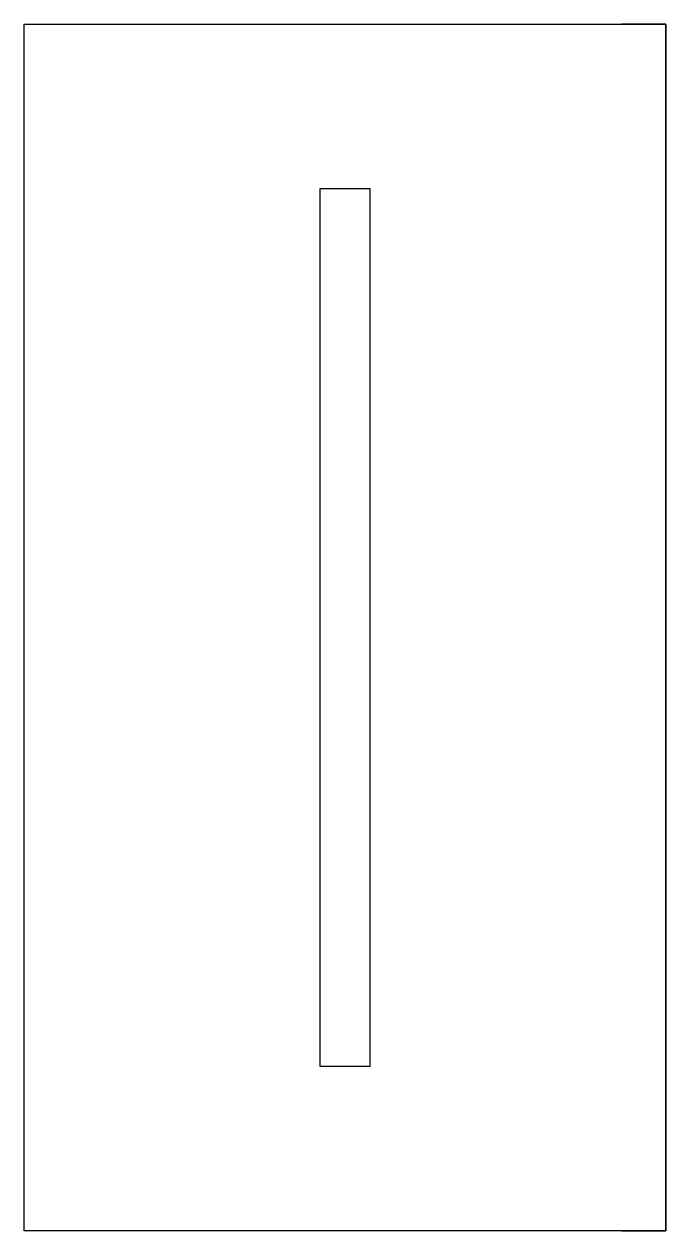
# Model space of a CAD drawing. Header units: inches. Extents: x -1.7 to 1.22, y 0.2 to 5.7.
import ezdxf

# ---------------------------------------------------------------- set-up
doc = ezdxf.new("R2010")
doc.units = ezdxf.units.IN
doc.layers.get('0').update_dxf_attribs({"linetype": 'CONTINUOUS'})

msp = doc.modelspace()

# ---------------------------------------------------------------- linework, layer by layer
for p, q in [((1.2232, 5.7), (1.0232, 5.7)), ((1.2232, 0.2), (1.2232, 5.7)), ((1.0232, 0.2), (1.2232, 0.2))]:
    msp.add_line(p, q)
for points in [[(-1.7, 5.7), (1.2232, 5.7), (1.2232, 0.2), (-1.7, 0.2)], [(-0.1234, 0.95), (-0.1234, 4.95), (-0.3534, 4.95), (-0.3534, 0.95)]]:
    msp.add_lwpolyline(points, close=True)

doc.saveas('drawing.dxf')
